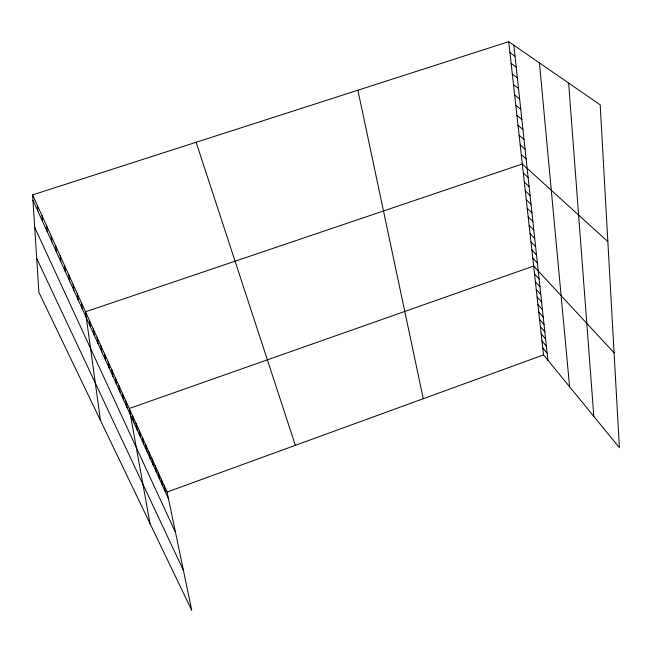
<?xml version="1.0" encoding="UTF-8"?>
<svg xmlns="http://www.w3.org/2000/svg" width="652" height="652" viewBox="0 0 652 652"><rect width="100%" height="100%" fill="white"/><g stroke="black" fill="none" stroke-linecap="round" stroke-linejoin="round"><path stroke-width="0.98" d="M167.091 492.056L543.523 354.9L619.4 447.679L600.182 104.842L508.723 41.679L32.6 194.891L38.892 292.332L191.737 610.321L167.091 492.056L32.6 194.891M509.945 52.641L515.023 56.243M511.144 63.456L516.197 67.14M512.333 74.124L517.362 77.89M513.499 84.646L518.511 88.493M514.656 95.029L519.636 98.949M515.789 105.274L520.752 109.267M516.914 115.388L521.853 119.446M518.022 125.363L522.945 129.495M519.114 135.217L524.012 139.414M520.198 144.931L525.072 149.194M521.266 154.532L526.115 158.852M607.851 241.574L522.317 164.002L85.51 311.803L100.457 420.41M523.328 173.082L528.136 177.523M524.322 182.055L529.114 186.545M525.308 190.914L530.076 195.461M526.278 199.667L531.03 204.263M527.24 208.314L531.967 212.959M528.185 216.863L532.896 221.558M529.122 225.307L533.817 230.042M530.052 233.644L534.721 238.436M530.964 241.892L535.618 246.725M531.869 250.042L536.506 254.916M532.765 258.094L537.378 263.009M614.086 352.83L533.654 266.057L129.275 408.494L149.952 523.393M534.526 273.93L539.098 278.926M535.39 281.713L539.946 286.741M536.246 289.406L540.785 294.468M537.093 297.01L541.608 302.112M537.924 304.533L542.423 309.667M538.756 311.966L543.23 317.133M539.571 319.317L544.029 324.525M540.378 326.595L544.819 331.827M541.176 333.791L545.602 339.048M541.967 340.906L546.376 346.196M542.749 347.94L547.142 353.262M36.708 258.477L183.391 570.28M34.695 227.369L175.518 532.513M32.95 200.262L168.501 498.829M196.138 142.266L295.356 445.324M357.891 90.212L423.278 398.714M164.133 485.528L165.535 492.284M161.15 478.927L162.527 485.667M158.126 472.252L159.487 478.967M155.07 465.495L156.407 472.195M151.973 458.658L153.293 465.341M148.843 451.746L150.147 458.405M145.681 444.745L146.961 451.388M142.478 437.671L143.742 444.281M139.235 430.507L140.473 437.101M135.958 423.254L137.173 429.823M132.633 415.919L133.831 422.463M125.869 400.98L127.018 407.459M122.429 393.368L123.554 399.823M118.941 385.666L120.041 392.088M115.412 377.867L116.488 384.256M111.842 369.969L112.886 376.334M108.224 361.974L109.243 368.298M104.556 353.881L105.542 360.165M100.848 345.682L101.81 351.925M97.083 337.377L98.02 343.58M93.277 328.958L94.181 335.128M89.422 320.442L90.294 326.562M81.435 302.789L82.233 308.828M77.295 293.653L78.061 299.635M73.105 284.386L73.839 290.319M68.851 274.997L69.544 280.873M508.723 41.679L543.523 354.9M64.54 265.47L65.2 271.297M513.825 45.2L547.892 360.246M60.171 255.812L60.783 261.582M55.738 246.016L56.316 251.729M51.247 236.081L51.777 241.729M539.44 62.885L569.595 386.783M46.683 226.008L47.172 231.59M42.054 215.788L42.502 221.305M568.65 83.057L593.825 416.408M37.36 205.413L37.759 210.865"/></g></svg>
